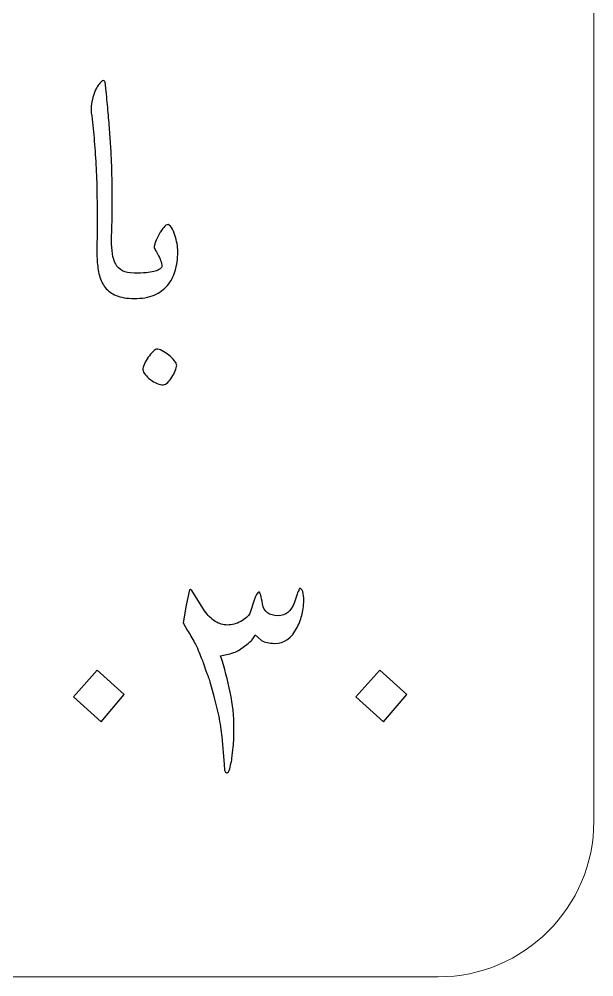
# Model space of a CAD drawing. Header units: millimetres. Extents: x -20 to 89, y -25 to 20.
# Drawn here: x 77.84 to 88.93, y -25.07 to -6.6 of the extents above; entities that cross this region are included whole.
import ezdxf

# ---------------------------------------------------------------- set-up
doc = ezdxf.new("R2010")
doc.units = ezdxf.units.MM
doc.header["$MEASUREMENT"] = 0
doc.layers.add('Layer 1', color=7, linetype='Continuous')

msp = doc.modelspace()

# ---------------------------------------------------------------- linework, layer by layer
at = {"layer": 'Layer 1', "color": 250, "lineweight": 18}
msp.add_open_spline([(52.3255, 14.5272), (52.3255, 14.5272), (85.9255, 14.5272), (85.9255, 14.5272), (87.5778, 14.5272), (88.9255, 13.1795), (88.9255, 11.5272), (88.9255, 11.5272), (88.9255, -22.0728), (88.9255, -22.0728), (88.9255, -23.7251), (87.5778, -25.0728), (85.9255, -25.0728), (85.9255, -25.0728), (52.3255, -25.0728), (52.3255, -25.0728), (50.6732, -25.0728), (49.3255, -23.7251), (49.3255, -22.0728), (49.3255, -22.0728), (49.3255, 11.5272), (49.3255, 11.5272), (49.3255, 13.1795), (50.6732, 14.5272), (52.3255, 14.5272)], degree=3, knots=[0, 0, 0, 0, 0.125, 0.125, 0.125, 0.25, 0.25, 0.25, 0.375, 0.375, 0.375, 0.5, 0.5, 0.5, 0.625, 0.625, 0.625, 0.75, 0.75, 0.75, 0.875, 0.875, 0.875, 1, 1, 1, 1], dxfattribs=at)
at = {"layer": 'Layer 1', "color": 242}
for points, knots in [([(80.0563, -11.987), (80.0563, -11.987), (80.0561, -11.9868), (80.0561, -11.9868), (79.9152, -11.9853), (79.8011, -11.9659), (79.7123, -11.9285), (79.6237, -11.8915), (79.5528, -11.8396), (79.5003, -11.774), (79.4473, -11.7084), (79.41, -11.6305), (79.3874, -11.5408), (79.3652, -11.4516), (79.351, -11.3553), (79.3443, -11.2523), (79.338, -11.1493), (79.3366, -11.0413), (79.3398, -10.9288), (79.3426, -10.8162), (79.3436, -10.7026), (79.3419, -10.5894), (79.3436, -10.3668), (79.3426, -10.1583), (79.3398, -9.9636), (79.3366, -9.7688), (79.3299, -9.5829), (79.3203, -9.4062), (79.3112, -9.2291), (79.2985, -9.058), (79.2833, -8.8932), (79.2681, -8.7281), (79.2512, -8.5645), (79.2318, -8.4018), (79.2251, -8.3464), (79.2265, -8.2904), (79.2353, -8.2328), (79.2441, -8.175), (79.2565, -8.1207), (79.2724, -8.0692), (79.2886, -8.0177), (79.3076, -7.9707), (79.3299, -7.9291), (79.3525, -7.8875), (79.3743, -7.8536), (79.3962, -7.8286), (79.4174, -7.8032), (79.4375, -7.788), (79.4562, -7.7838), (79.4742, -7.7788), (79.489, -7.7891), (79.5003, -7.8127), (79.5165, -7.9707), (79.5306, -8.1175), (79.5437, -8.2526), (79.5564, -8.3877), (79.5673, -8.5168), (79.5772, -8.6403), (79.5867, -8.7631), (79.5952, -8.8841), (79.6033, -9.003), (79.6114, -9.1215), (79.6177, -9.2439), (79.6223, -9.3691), (79.6273, -9.4947), (79.6311, -9.6267), (79.6333, -9.7653), (79.6357, -9.9043), (79.6368, -10.0553), (79.6368, -10.2176), (79.6368, -10.3354), (79.6347, -10.4494), (79.6297, -10.558), (79.6248, -10.667), (79.6223, -10.769), (79.6223, -10.8639), (79.6223, -10.9584), (79.628, -11.0448), (79.6393, -11.1225), (79.6505, -11.2001), (79.6714, -11.2664), (79.7017, -11.3218), (79.732, -11.3772), (79.7754, -11.4198), (79.8322, -11.4505), (79.889, -11.4812), (79.9635, -11.496), (80.0566, -11.496), (80.0566, -11.496), (80.0568, -11.4963), (80.0568, -11.4963), (80.1491, -11.4963), (80.2258, -11.4938), (80.2864, -11.4885), (80.347, -11.4836), (80.3971, -11.4758), (80.4373, -11.4663), (80.4772, -11.4567), (80.5083, -11.4451), (80.5294, -11.4324), (80.5513, -11.4197), (80.5693, -11.4052), (80.5838, -11.3887), (80.5947, -11.3707), (80.5957, -11.3439), (80.5862, -11.3082), (80.5763, -11.2722), (80.5622, -11.2348), (80.5439, -11.195), (80.5259, -11.1555), (80.5065, -11.1184), (80.4864, -11.0832), (80.4666, -11.0479), (80.4518, -11.0225), (80.4419, -11.0059), (80.4419, -10.9823), (80.4515, -10.9449), (80.4695, -10.8951), (80.4881, -10.845), (80.5114, -10.7953), (80.5393, -10.7452), (80.5672, -10.6951), (80.5968, -10.6514), (80.6278, -10.6143), (80.6592, -10.5766), (80.6868, -10.5582), (80.7108, -10.5582), (80.7443, -10.573), (80.7728, -10.6037), (80.7968, -10.6499), (80.8212, -10.6962), (80.8409, -10.7473), (80.8568, -10.8034), (80.8727, -10.8591), (80.8843, -10.9142), (80.8917, -10.9678), (80.8988, -11.0214), (80.9023, -11.0627), (80.9023, -11.0909), (80.8991, -11.2211), (80.8815, -11.3407), (80.8497, -11.4493), (80.8176, -11.5583), (80.7686, -11.6525), (80.7023, -11.7326), (80.636, -11.8123), (80.5495, -11.8748), (80.4433, -11.9196), (80.3368, -11.9644), (80.208, -11.987), (80.0563, -11.987)], [0, 0, 0, 0, 0.02, 0.02, 0.02, 0.04, 0.04, 0.04, 0.06, 0.06, 0.06, 0.08, 0.08, 0.08, 0.1, 0.1, 0.1, 0.12, 0.12, 0.12, 0.14, 0.14, 0.14, 0.16, 0.16, 0.16, 0.18, 0.18, 0.18, 0.2, 0.2, 0.2, 0.22, 0.22, 0.22, 0.24, 0.24, 0.24, 0.26, 0.26, 0.26, 0.28, 0.28, 0.28, 0.3, 0.3, 0.3, 0.32, 0.32, 0.32, 0.34, 0.34, 0.34, 0.36, 0.36, 0.36, 0.38, 0.38, 0.38, 0.4, 0.4, 0.4, 0.42, 0.42, 0.42, 0.44, 0.44, 0.44, 0.46, 0.46, 0.46, 0.48, 0.48, 0.48, 0.5, 0.5, 0.5, 0.52, 0.52, 0.52, 0.54, 0.54, 0.54, 0.56, 0.56, 0.56, 0.58, 0.58, 0.58, 0.6, 0.6, 0.6, 0.62, 0.62, 0.62, 0.64, 0.64, 0.64, 0.66, 0.66, 0.66, 0.68, 0.68, 0.68, 0.7, 0.7, 0.7, 0.72, 0.72, 0.72, 0.74, 0.74, 0.74, 0.76, 0.76, 0.76, 0.78, 0.78, 0.78, 0.8, 0.8, 0.8, 0.82, 0.82, 0.82, 0.84, 0.84, 0.84, 0.86, 0.86, 0.86, 0.88, 0.88, 0.88, 0.9, 0.9, 0.9, 0.92, 0.92, 0.92, 0.94, 0.94, 0.94, 0.96, 0.96, 0.96, 0.98, 0.98, 0.98, 1, 1, 1, 1]), ([(80.2264, -13.3617), (80.2246, -13.3303), (80.2341, -13.2926), (80.2553, -13.2478), (80.2761, -13.203), (80.3012, -13.16), (80.3308, -13.119), (80.3601, -13.0778), (80.3908, -13.0421), (80.4218, -13.0114), (80.4532, -12.9807), (80.4783, -12.9638), (80.4973, -12.961), (80.5195, -12.9592), (80.5527, -12.9709), (80.5968, -12.9945), (80.6409, -13.0181), (80.6839, -13.0471), (80.7263, -13.0806), (80.7686, -13.1144), (80.8049, -13.1494), (80.8353, -13.1861), (80.8656, -13.2224), (80.8801, -13.2534), (80.8787, -13.2788), (80.8751, -13.3057), (80.8653, -13.3399), (80.8487, -13.3822), (80.8318, -13.4238), (80.8109, -13.4644), (80.7862, -13.5039), (80.7616, -13.5438), (80.7344, -13.5773), (80.7058, -13.6059), (80.6769, -13.6341), (80.6483, -13.6489), (80.6194, -13.6507), (80.5845, -13.6535), (80.5442, -13.645), (80.4994, -13.6249), (80.4546, -13.6045), (80.4123, -13.5798), (80.3724, -13.5498), (80.3326, -13.5198), (80.2987, -13.4877), (80.2708, -13.4538), (80.243, -13.4192), (80.2282, -13.3886), (80.2264, -13.3617)], [0, 0, 0, 0, 0.0625, 0.0625, 0.0625, 0.125, 0.125, 0.125, 0.1875, 0.1875, 0.1875, 0.25, 0.25, 0.25, 0.3125, 0.3125, 0.3125, 0.375, 0.375, 0.375, 0.4375, 0.4375, 0.4375, 0.5, 0.5, 0.5, 0.5625, 0.5625, 0.5625, 0.625, 0.625, 0.625, 0.6875, 0.6875, 0.6875, 0.75, 0.75, 0.75, 0.8125, 0.8125, 0.8125, 0.875, 0.875, 0.875, 0.9375, 0.9375, 0.9375, 1, 1, 1, 1]), ([(83.3308, -17.7646), (83.3308, -17.8824), (83.3202, -17.984), (83.2987, -18.0686), (83.281, -18.1554), (83.2482, -18.2443), (83.1995, -18.3353), (83.1004, -18.5378), (82.9554, -18.6391), (82.7649, -18.6391), (82.6598, -18.6391), (82.5762, -18.6207), (82.5141, -18.5833), (82.5141, -18.5833), (82.3945, -18.475), (82.3945, -18.475), (82.3825, -18.5008), (82.3663, -18.5273), (82.3447, -18.5541), (82.3236, -18.5809), (82.2943, -18.6095), (82.2573, -18.6391), (82.2573, -18.6391), (82.0883, -18.7668), (82.0883, -18.7668), (82.053, -18.7915), (81.98, -18.8194), (81.8692, -18.8504), (81.8692, -18.8504), (81.7263, -18.8818), (81.7263, -18.8818), (81.8001, -19.1136), (81.8614, -19.3475), (81.9101, -19.5824), (81.9585, -19.8177), (81.9832, -20.0474), (81.9832, -20.271), (81.9832, -20.271), (81.9832, -20.3518), (81.9832, -20.3518), (81.9832, -20.4534), (81.9761, -20.5663), (81.9627, -20.6908), (81.9627, -20.6908), (81.9451, -20.8588), (81.9451, -20.8588), (81.9394, -20.9022), (81.9313, -20.935), (81.9218, -20.9582), (81.9218, -20.9582), (81.9041, -21.0606), (81.9041, -21.0606), (81.8925, -21.1103), (81.8699, -21.1353), (81.8371, -21.1353), (81.8138, -21.123), (81.8022, -21.1064), (81.8022, -21.0856), (81.8022, -21.0856), (81.7962, -20.9709), (81.7962, -20.9709), (81.7962, -20.9709), (81.7496, -20.4439), (81.7496, -20.4439), (81.7419, -20.3818), (81.733, -20.3169), (81.7232, -20.2499), (81.7136, -20.1825), (81.702, -20.1151), (81.6886, -20.047), (81.6748, -19.9786), (81.6597, -19.9116), (81.6431, -19.8452), (81.6265, -19.7793), (81.6074, -19.708), (81.5863, -19.6315), (81.5863, -19.6315), (81.5189, -19.3834), (81.5189, -19.3834), (81.5076, -19.3482), (81.4963, -19.3147), (81.4857, -19.2826), (81.4748, -19.2505), (81.4628, -19.2201), (81.449, -19.1912), (81.449, -19.1912), (81.3877, -19.0113), (81.3877, -19.0113), (81.3803, -18.9908), (81.3686, -18.9591), (81.3531, -18.9167), (81.3376, -18.8744), (81.3178, -18.8285), (81.2945, -18.7788), (81.2712, -18.7128), (81.248, -18.662), (81.2243, -18.6267), (81.1795, -18.5378), (81.1312, -18.4574), (81.0786, -18.3851), (81.0786, -18.3851), (81.0028, -18.2454), (81.0028, -18.2454), (81.0028, -18.2454), (81.061, -17.9043), (81.061, -17.9043), (81.061, -17.9043), (81.1284, -17.6033), (81.1284, -17.6033), (81.14, -17.591), (81.1534, -17.5959), (81.1689, -17.6189), (81.1689, -17.6189), (81.4141, -18.0097), (81.4141, -18.0097), (81.4783, -18.1007), (81.5478, -18.1692), (81.6226, -18.2158), (81.6974, -18.2623), (81.7761, -18.286), (81.8576, -18.286), (81.9412, -18.286), (82.0269, -18.2623), (82.1144, -18.2158), (82.2019, -18.1692), (82.2611, -18.1184), (82.2922, -18.0626), (82.2922, -18.0626), (82.3825, -17.7892), (82.3825, -17.7892), (82.4061, -17.7088), (82.4333, -17.6622), (82.4643, -17.6499), (82.4876, -17.6499), (82.5116, -17.7261), (82.5356, -17.8778), (82.5599, -18.0298), (82.6598, -18.106), (82.8348, -18.106), (82.9787, -18.106), (83.0849, -18.0193), (83.1526, -17.8453), (83.1526, -17.8453), (83.1935, -17.712), (83.1935, -17.712), (83.1974, -17.6993), (83.2031, -17.6838), (83.2098, -17.6654), (83.2165, -17.6467), (83.2235, -17.6312), (83.2316, -17.6189), (83.2316, -17.6189), (83.2373, -17.6033), (83.2373, -17.6033), (83.2373, -17.6033), (83.2493, -17.5786), (83.2493, -17.5786), (83.2726, -17.5786), (83.2941, -17.598), (83.3131, -17.6376), (83.3131, -17.6376), (83.3308, -17.7646), (83.3308, -17.7646)], [0, 0, 0, 0, 0.0185185, 0.0185185, 0.0185185, 0.037037, 0.037037, 0.037037, 0.0555556, 0.0555556, 0.0555556, 0.0740741, 0.0740741, 0.0740741, 0.0925926, 0.0925926, 0.0925926, 0.1111111, 0.1111111, 0.1111111, 0.1296296, 0.1296296, 0.1296296, 0.1481481, 0.1481481, 0.1481481, 0.1666667, 0.1666667, 0.1666667, 0.1851852, 0.1851852, 0.1851852, 0.2037037, 0.2037037, 0.2037037, 0.2222222, 0.2222222, 0.2222222, 0.2407407, 0.2407407, 0.2407407, 0.2592593, 0.2592593, 0.2592593, 0.2777778, 0.2777778, 0.2777778, 0.2962963, 0.2962963, 0.2962963, 0.3148148, 0.3148148, 0.3148148, 0.3333333, 0.3333333, 0.3333333, 0.3518519, 0.3518519, 0.3518519, 0.3703704, 0.3703704, 0.3703704, 0.3888889, 0.3888889, 0.3888889, 0.4074074, 0.4074074, 0.4074074, 0.4259259, 0.4259259, 0.4259259, 0.4444444, 0.4444444, 0.4444444, 0.462963, 0.462963, 0.462963, 0.4814815, 0.4814815, 0.4814815, 0.5, 0.5, 0.5, 0.5185185, 0.5185185, 0.5185185, 0.537037, 0.537037, 0.537037, 0.5555556, 0.5555556, 0.5555556, 0.5740741, 0.5740741, 0.5740741, 0.5925926, 0.5925926, 0.5925926, 0.6111111, 0.6111111, 0.6111111, 0.6296296, 0.6296296, 0.6296296, 0.6481481, 0.6481481, 0.6481481, 0.6666667, 0.6666667, 0.6666667, 0.6851852, 0.6851852, 0.6851852, 0.7037037, 0.7037037, 0.7037037, 0.7222222, 0.7222222, 0.7222222, 0.7407407, 0.7407407, 0.7407407, 0.7592593, 0.7592593, 0.7592593, 0.7777778, 0.7777778, 0.7777778, 0.7962963, 0.7962963, 0.7962963, 0.8148148, 0.8148148, 0.8148148, 0.8333333, 0.8333333, 0.8333333, 0.8518519, 0.8518519, 0.8518519, 0.8703704, 0.8703704, 0.8703704, 0.8888889, 0.8888889, 0.8888889, 0.9074074, 0.9074074, 0.9074074, 0.9259259, 0.9259259, 0.9259259, 0.9444444, 0.9444444, 0.9444444, 0.962963, 0.962963, 0.962963, 0.9814815, 0.9814815, 0.9814815, 1, 1, 1, 1]), ([(79.8654, -19.6252), (79.8654, -19.6252), (79.4187, -20.1537), (79.4187, -20.1537), (79.4187, -20.1537), (78.8875, -19.6686), (78.8875, -19.6686), (78.8875, -19.6686), (79.3454, -19.1546), (79.3454, -19.1546), (79.3454, -19.1546), (79.8654, -19.6252), (79.8654, -19.6252)], [0, 0, 0, 0, 0.25, 0.25, 0.25, 0.5, 0.5, 0.5, 0.75, 0.75, 0.75, 1, 1, 1, 1]), ([(85.3148, -19.6252), (85.3148, -19.6252), (84.8682, -20.1537), (84.8682, -20.1537), (84.8682, -20.1537), (84.3369, -19.6686), (84.3369, -19.6686), (84.3369, -19.6686), (84.7948, -19.1546), (84.7948, -19.1546), (84.7948, -19.1546), (85.3148, -19.6252), (85.3148, -19.6252)], [0, 0, 0, 0, 0.25, 0.25, 0.25, 0.5, 0.5, 0.5, 0.75, 0.75, 0.75, 1, 1, 1, 1])]:
    msp.add_open_spline(points, degree=3, knots=knots, dxfattribs=at)

doc.saveas('drawing.dxf')
